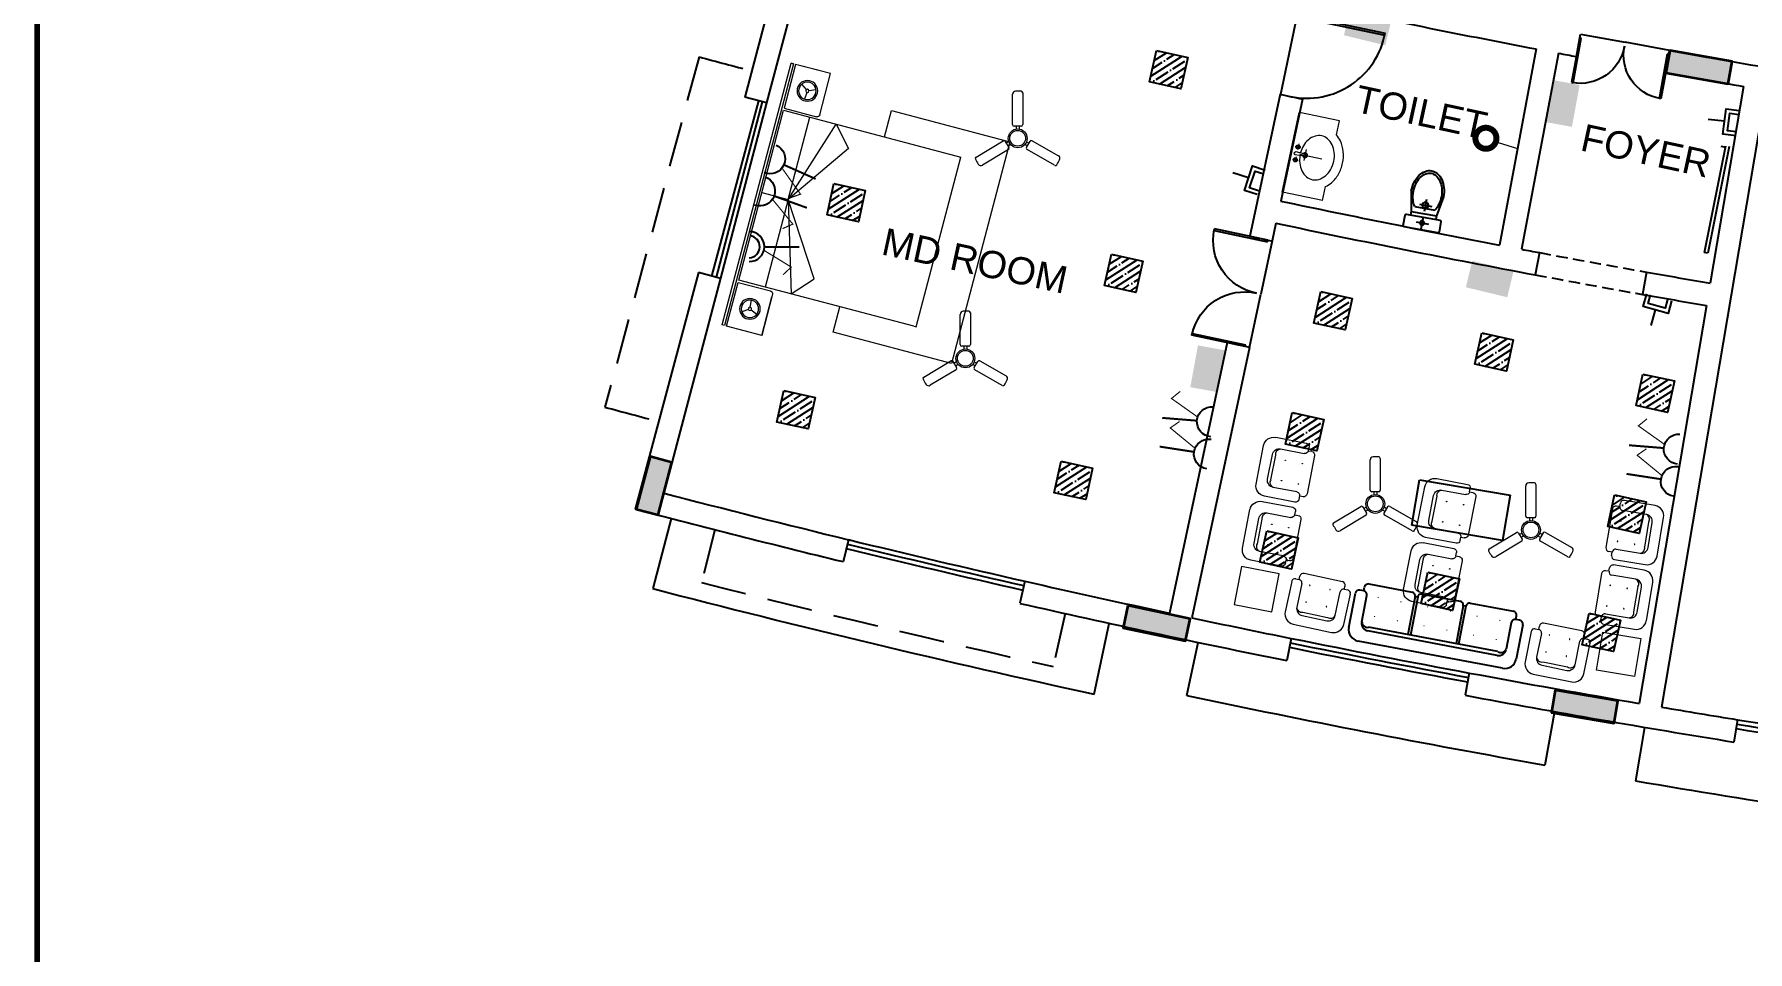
# Model space of a CAD drawing. Header units: inches. Extents: x -221585 to 401252, y -284294 to 332380.
# Drawn here: x 141177 to 143066, y 52500 to 53511 of the extents above; entities that cross this region are included whole.
import ezdxf

# ---------------------------------------------------------------- set-up
doc = ezdxf.new("R2010")
doc.units = ezdxf.units.IN
doc.header["$MEASUREMENT"] = 0
doc.linetypes.add('HIDDEN', pattern=[0.375, 0.25, -0.125])
doc.linetypes.add('HIDDEN2', pattern=[0.1875, 0.125, -0.0625])
for name, color, linetype in [('A-GREEN', 80, 'Continuous'), ('A_dimension_100', 233, 'Continuous'), ('E-LIGHT', 7, 'Continuous'), ('LINE2', 2, 'Continuous'), ('Power', 7, 'Continuous'), ('UPS', 7, 'Continuous')]:
    doc.layers.add(name, color=color, linetype=linetype)
for name, color, linetype, lineweight in [('ceilingfan', 1, 'Continuous', 15), ('column fa 25', 3, 'Continuous', 35), ('FURN', 56, 'Continuous', 0), ('PIE', 7, 'Continuous', 15), ('text', 72, 'HIDDEN2', 5)]:
    doc.layers.add(name, color=color, linetype=linetype, lineweight=lineweight)
doc.styles.add('DIM', font='arial.ttf')

# ---------------------------------------------------------------- blocks, each defined once
blk = doc.blocks.new('FEGREGRE')
at = {"color": 20, "ltscale": 10}
for p, q in [((350756.9, 114115.5, 0.8), (350736.8, 114038.1, 0.4)), ((351223.4, 113921.6, 0.4), (351240.1, 113999.7, 0.4)), ((351325.4, 113920.2, 0.4), (351337.9, 113978.8, 0.4)), ((351730.7, 113902.5, 0.4), (351720.2, 113843.4, 0.4)), ((351830.1, 113885.1, 0.4), (351820, 113826.1, 0.4))]:
    blk.add_line(p, q, dxfattribs=at)
for radius, start, end in [(12848.5, 255.42413, 257.65571), (12828.5, 258.10192, 259.8983), (12828.5, 260.35055, 262.14575)]:
    blk.add_arc((353970.3, 126473.1, 0.4), radius, start, end, dxfattribs=at)
blk = doc.blocks.new('RYTRTRTRTRT')
at = {"color": 1}
for p, q in [((42.518, 61.153), (42.518, 61.753)), ((42.518, 61.753), (42.538, 61.753)), ((42.538, 61.753), (42.538, 61.153)), ((43.718, 61.753), (43.698, 61.753)), ((43.698, 61.753), (43.698, 61.153)), ((43.718, 61.153), (43.718, 61.753)), ((42.518, 61.153), (42.538, 61.153)), ((42.518, 61.103), (43.118, 61.103)), ((43.718, 61.103), (43.118, 61.103)), ((43.718, 61.153), (43.698, 61.153))]:
    blk.add_line(p, q, dxfattribs=at)
for centre, start, end in [((42.528, 61.163), 359.0371, 90), ((43.708, 61.163), 90, 180.9629)]:
    blk.add_arc(centre, 0.59, start, end, dxfattribs=at)
blk = doc.blocks.new('A$C4DAE545B')
for p, q in [((0.525, 2.075), (2.465, 2.075)), ((0.525, 2.05), (0.525, 2.075)), ((0.525, 2.05), (0.525, 0.05)), ((0.525, 1.975), (0.525, 1.95)), ((2.465, 0.05), (2.465, 2.075)), ((0.525, 0.65), (0.75, 0.85)), ((0.75, 0.85), (1.525, 0.35)), ((2.24, 0.85), (1.525, 0.35)), ((2.465, 0.65), (2.24, 0.85)), ((1.525, 0.35), (0.525, 0.65)), ((1.525, 0.35), (2.465, 0.65)), ((0.47, 0.45), (0, 0.45)), ((0, 0.45), (0, 0.05)), ((0.5, 0.05), (0.5, 0.42)), ((2.49, 0.05), (2.49, 0.42)), ((2.52, 0.45), (2.99, 0.45)), ((2.99, 0.45), (2.99, 0.05)), ((0.239, 0.236), (0.194, 0.172)), ((0.243, 0.267), (0.211, 0.338)), ((0.268, 0.249), (0.346, 0.241)), ((1.525, 0.35), (0.525, 0.35)), ((1.525, 0.35), (2.465, 0.35)), ((1.525, 0.05), (1.525, 0.35)), ((1.532, 0.352), (1.531, 0.354)), ((1.557, 0.36), (1.55, 0.366)), ((2.722, 0.249), (2.644, 0.241)), ((2.747, 0.267), (2.779, 0.338)), ((2.751, 0.236), (2.796, 0.172)), ((2.99, 0.32), (2.99, 0.05)), ((0, 0.05), (0.5, 0.05)), ((2.99, 0.025), (0, 0.025)), ((0, 0.025), (0, 0)), ((0.525, 0.05), (2.465, 0.05)), ((2.99, 0.05), (2.49, 0.05)), ((2.99, 0.05), (2.49, 0.05)), ((2.99, 0), (2.99, 0.025)), ((2.99, 0.025), (2.99, 0)), ((0, 0), (2.99, 0))]:
    blk.add_line(p, q)
for points in [[(2.465, 1.203), (2.767, 1.203), (2.767, 2.556), (0.233, 2.556)], [(0.233, 2.556), (0.233, 1.203), (0.525, 1.203)], [(0, 0.45), (0.441, 0.45)]]:
    blk.add_lwpolyline(points)
for centre, radius in [((0.25, 0.25), 0.114), ((0.25, 0.25), 0.0962), ((0.25, 0.25), 0.018), ((2.74, 0.25), 0.114), ((2.74, 0.25), 0.0962), ((2.74, 0.25), 0.018)]:
    blk.add_circle(centre, radius)
for centre, start, end in [((0.47, 0.42), 0, 90), ((2.52, 0.42), 90, 180)]:
    blk.add_arc(centre, 0.03, start, end)
blk = doc.blocks.new('erewrewgregre')
for p, q in [((1543.251, -964.41), (1543.251, -964.917)), ((1544.265, -964.41), (1543.251, -964.41)), ((1544.265, -964.917), (1544.265, -964.41)), ((1543.251, -964.917), (1544.265, -964.917))]:
    blk.add_line(p, q)
blk = doc.blocks.new('REGREHTR')
at = {"layer": 'FURN'}
for p, q in [((-1332.67, -2479.557), (-1332.67, -2479.52)), ((-1332.67, -2479.557), (-1332.67, -2479.52)), ((-1332.207, -2479.483), (-1332.632, -2479.482)), ((-1332.207, -2479.483), (-1332.632, -2479.482)), ((-1332.17, -2479.558), (-1332.17, -2479.52)), ((-1332.17, -2479.558), (-1332.17, -2479.52)), ((-1332.745, -2479.595), (-1332.745, -2479.932)), ((-1332.745, -2479.595), (-1332.745, -2479.932)), ((-1332.707, -2479.557), (-1332.67, -2479.557)), ((-1332.707, -2479.557), (-1332.67, -2479.557)), ((-1332.633, -2479.595), (-1332.633, -2479.857)), ((-1332.633, -2479.595), (-1332.633, -2479.857)), ((-1332.208, -2479.858), (-1332.208, -2479.595)), ((-1332.208, -2479.858), (-1332.208, -2479.595)), ((-1332.17, -2479.558), (-1332.132, -2479.558)), ((-1332.17, -2479.558), (-1332.132, -2479.558)), ((-1332.095, -2479.933), (-1332.095, -2479.596)), ((-1332.095, -2479.933), (-1332.095, -2479.596)), ((-1332.558, -2479.895), (-1332.283, -2479.895)), ((-1332.558, -2479.895), (-1332.283, -2479.895)), ((-1332.633, -2480.045), (-1332.208, -2480.045)), ((-1332.633, -2480.045), (-1332.208, -2480.045)), ((-1332.558, -2479.932), (-1332.283, -2479.933)), ((-1332.558, -2479.932), (-1332.283, -2479.933))]:
    blk.add_line(p, q, dxfattribs=at)
for centre, radius, start, end in [((-1332.632, -2479.52), 0.0375, 89.9193, 179.9193), ((-1332.632, -2479.52), 0.0375, 89.9193, 179.9193), ((-1332.207, -2479.52), 0.0375, 359.9193, 89.9193), ((-1332.207, -2479.52), 0.0375, 359.9193, 89.9193), ((-1332.708, -2479.595), 0.0375, 89.9193, 179.9193), ((-1332.708, -2479.595), 0.0375, 89.9193, 179.9193), ((-1332.67, -2479.595), 0.0375, 359.9193, 89.9193), ((-1332.67, -2479.595), 0.0375, 359.9193, 89.9193), ((-1332.545, -2479.595), 0.00281, 359.9193, 179.9193), ((-1332.545, -2479.595), 0.00281, 359.9193, 179.9193), ((-1332.545, -2479.595), 0.00281, 179.9193, 359.9193), ((-1332.545, -2479.595), 0.00281, 179.9193, 359.9193), ((-1332.32, -2479.595), 0.00281, 359.9193, 179.9193), ((-1332.32, -2479.595), 0.00281, 359.9193, 179.9193), ((-1332.32, -2479.595), 0.00281, 179.9193, 359.9193), ((-1332.32, -2479.595), 0.00281, 179.9193, 359.9193), ((-1332.17, -2479.595), 0.0375, 89.9193, 179.9193), ((-1332.17, -2479.595), 0.0375, 89.9193, 179.9193), ((-1332.133, -2479.596), 0.0375, 359.9193, 89.9193), ((-1332.133, -2479.596), 0.0375, 359.9193, 89.9193), ((-1332.558, -2479.857), 0.075, 179.9193, 269.9193), ((-1332.579, -2479.843), 0.0561, 195.0098, 291.6987), ((-1332.579, -2479.843), 0.0561, 195.0098, 291.6987), ((-1332.558, -2479.857), 0.075, 179.9193, 269.9193), ((-1332.545, -2479.782), 0.00281, 359.9193, 179.9193), ((-1332.545, -2479.782), 0.00281, 359.9193, 179.9193), ((-1332.545, -2479.782), 0.00281, 179.9193, 359.9193), ((-1332.545, -2479.782), 0.00281, 179.9193, 359.9193), ((-1332.32, -2479.783), 0.00281, 359.9193, 179.9193), ((-1332.32, -2479.783), 0.00281, 359.9193, 179.9193), ((-1332.32, -2479.783), 0.00281, 179.9193, 359.9193), ((-1332.32, -2479.783), 0.00281, 179.9193, 359.9193), ((-1332.283, -2479.858), 0.075, 269.9193, 359.9193), ((-1332.262, -2479.843), 0.0561, 248.1399, 344.8288), ((-1332.262, -2479.843), 0.0561, 248.1399, 344.8288), ((-1332.283, -2479.858), 0.075, 269.9193, 359.9193), ((-1332.633, -2479.932), 0.112, 179.9193, 269.9193), ((-1332.633, -2479.932), 0.112, 179.9193, 269.9193), ((-1332.208, -2479.933), 0.112, 269.9193, 359.9193), ((-1332.208, -2479.933), 0.112, 269.9193, 359.9193)]:
    blk.add_arc(centre, radius, start, end, dxfattribs=at)
blk = doc.blocks.new('S')
at = {"color": 8}
for p, q in [((-1517.398, 487.544), (-1517.398, 487.926)), ((-1517.398, 487.544), (-1517.398, 487.926)), ((-1517.313, 487.969), (-1517.356, 487.969)), ((-1517.313, 487.969), (-1517.356, 487.969)), ((-1517.313, 487.969), (-1517.313, 488.011)), ((-1517.313, 487.969), (-1517.313, 488.011)), ((-1517.271, 488.054), (-1516.789, 488.054)), ((-1517.271, 488.054), (-1516.789, 488.054)), ((-1517.271, 487.629), (-1517.271, 487.926)), ((-1517.271, 487.629), (-1517.271, 487.926)), ((-1516.718, 488.011), (-1516.747, 488.011)), ((-1516.718, 488.011), (-1516.747, 488.011)), ((-1516.747, 488.011), (-1516.747, 487.586)), ((-1516.747, 488.011), (-1516.747, 487.586)), ((-1516.718, 488.011), (-1516.718, 487.586)), ((-1516.718, 488.011), (-1516.718, 487.586)), ((-1516.676, 488.054), (-1516.251, 488.054)), ((-1516.676, 488.054), (-1516.251, 488.054)), ((-1516.208, 488.011), (-1516.208, 487.586)), ((-1516.208, 488.011), (-1516.208, 487.586)), ((-1516.18, 488.011), (-1516.207, 488.011)), ((-1516.18, 488.011), (-1516.207, 488.011)), ((-1516.18, 488.011), (-1516.18, 487.586)), ((-1516.18, 488.011), (-1516.18, 487.586)), ((-1516.138, 488.054), (-1515.656, 488.054)), ((-1516.138, 488.054), (-1515.656, 488.054)), ((-1515.656, 487.926), (-1515.656, 487.629)), ((-1515.656, 487.926), (-1515.656, 487.629)), ((-1515.613, 487.969), (-1515.613, 488.011)), ((-1515.613, 487.969), (-1515.613, 488.011)), ((-1515.571, 487.969), (-1515.613, 487.969)), ((-1515.571, 487.969), (-1515.613, 487.969)), ((-1515.528, 487.926), (-1515.528, 487.544)), ((-1515.528, 487.926), (-1515.528, 487.544)), ((-1515.741, 487.586), (-1517.186, 487.586)), ((-1515.741, 487.586), (-1517.186, 487.586)), ((-1515.741, 487.544), (-1517.186, 487.544)), ((-1515.741, 487.544), (-1517.186, 487.544)), ((-1515.656, 487.416), (-1517.271, 487.416)), ((-1515.656, 487.416), (-1517.271, 487.416))]:
    blk.add_line(p, q, dxfattribs=at)
at = {"color": 8, "const_width": 0.00637}
for points in [[(-1517.14, 487.926, 1), (-1517.147, 487.926, 1)], [(-1517.14, 487.926, 1), (-1517.147, 487.926, 1)], [(-1516.885, 487.926, 1), (-1516.892, 487.926, 1)], [(-1516.885, 487.926, 1), (-1516.892, 487.926, 1)], [(-1516.588, 487.926, 1), (-1516.594, 487.926, 1)], [(-1516.588, 487.926, 1), (-1516.594, 487.926, 1)], [(-1516.333, 487.926, 1), (-1516.339, 487.926, 1)], [(-1516.333, 487.926, 1), (-1516.339, 487.926, 1)], [(-1516.035, 487.926, 1), (-1516.042, 487.926, 1)], [(-1516.035, 487.926, 1), (-1516.042, 487.926, 1)], [(-1515.78, 487.926, 1), (-1515.787, 487.926, 1)], [(-1515.78, 487.926, 1), (-1515.787, 487.926, 1)], [(-1517.14, 487.714, 1), (-1517.147, 487.714, 1)], [(-1517.14, 487.714, 1), (-1517.147, 487.714, 1)], [(-1516.885, 487.714, 1), (-1516.892, 487.714, 1)], [(-1516.885, 487.714, 1), (-1516.892, 487.714, 1)], [(-1516.588, 487.714, 1), (-1516.594, 487.714, 1)], [(-1516.588, 487.714, 1), (-1516.594, 487.714, 1)], [(-1516.333, 487.714, 1), (-1516.339, 487.714, 1)], [(-1516.333, 487.714, 1), (-1516.339, 487.714, 1)], [(-1516.035, 487.714, 1), (-1516.042, 487.714, 1)], [(-1516.035, 487.714, 1), (-1516.042, 487.714, 1)], [(-1515.78, 487.714, 1), (-1515.787, 487.714, 1)], [(-1515.78, 487.714, 1), (-1515.787, 487.714, 1)]]:
    blk.add_lwpolyline(points, format="xyb", close=True, dxfattribs=at)
at = {"color": 8}
for centre, radius, start, end in [((-1517.356, 487.926), 0.0425, 90, 180), ((-1517.356, 487.926), 0.0425, 90, 180), ((-1517.271, 488.011), 0.0425, 90, 180), ((-1517.271, 488.011), 0.0425, 90, 180), ((-1517.313, 487.926), 0.0425, 0, 90), ((-1517.313, 487.926), 0.0425, 0, 90), ((-1516.789, 488.011), 0.0425, 0, 90), ((-1516.789, 488.011), 0.0425, 0, 90), ((-1516.676, 488.011), 0.0425, 90, 180), ((-1516.676, 488.011), 0.0425, 90, 180), ((-1516.251, 488.011), 0.0425, 0, 90), ((-1516.251, 488.011), 0.0425, 0, 90), ((-1516.138, 488.011), 0.0425, 90, 180), ((-1516.138, 488.011), 0.0425, 90, 180), ((-1515.656, 488.011), 0.0425, 0, 90), ((-1515.656, 488.011), 0.0425, 0, 90), ((-1515.613, 487.926), 0.0425, 90, 180), ((-1515.613, 487.926), 0.0425, 90, 180), ((-1515.571, 487.926), 0.0425, 0, 90), ((-1515.571, 487.926), 0.0425, 0, 90), ((-1517.271, 487.544), 0.128, 180, 270), ((-1517.271, 487.544), 0.128, 180, 270), ((-1517.186, 487.629), 0.085, 180, 270), ((-1517.209, 487.645), 0.0636, 195.0905, 291.7794), ((-1517.209, 487.645), 0.0636, 195.0905, 291.7794), ((-1517.186, 487.629), 0.085, 180, 270), ((-1515.741, 487.629), 0.085, 270, 0), ((-1515.717, 487.645), 0.0636, 248.2206, 344.9095), ((-1515.717, 487.645), 0.0636, 248.2206, 344.9095), ((-1515.741, 487.629), 0.085, 270, 0), ((-1515.656, 487.544), 0.128, 270, 0), ((-1515.656, 487.544), 0.128, 270, 0)]:
    blk.add_arc(centre, radius, start, end, dxfattribs=at)
blk = doc.blocks.new('frgre')
at = {"layer": 'FURN'}
for p, q in [((-1218.604, -2440.471), (-1218.604, -2440.888)), ((-1218.188, -2440.471), (-1218.604, -2440.471)), ((-1218.188, -2440.888), (-1218.188, -2440.471)), ((-1218.604, -2440.888), (-1218.188, -2440.888))]:
    blk.add_line(p, q, dxfattribs=at)
blk = doc.blocks.new('fregtr')
at = {"layer": 'FURN'}
for p, q in [((-1209.949, -2453.172), (-1209.949, -2453.509)), ((-1209.411, -2453.059), (-1209.836, -2453.059)), ((-1209.411, -2453.059), (-1209.836, -2453.059)), ((-1209.486, -2453.172), (-1209.761, -2453.172)), ((-1209.486, -2453.172), (-1209.761, -2453.172)), ((-1209.299, -2453.509), (-1209.299, -2453.172)), ((-1209.299, -2453.509), (-1209.299, -2453.172)), ((-1209.836, -2453.247), (-1209.836, -2453.509)), ((-1209.836, -2453.247), (-1209.836, -2453.509)), ((-1209.486, -2453.209), (-1209.761, -2453.209)), ((-1209.486, -2453.209), (-1209.761, -2453.209)), ((-1209.411, -2453.509), (-1209.411, -2453.247)), ((-1209.411, -2453.509), (-1209.411, -2453.247)), ((-1209.874, -2453.547), (-1209.911, -2453.547)), ((-1209.874, -2453.547), (-1209.911, -2453.547)), ((-1209.874, -2453.547), (-1209.874, -2453.584)), ((-1209.874, -2453.547), (-1209.874, -2453.584)), ((-1209.336, -2453.547), (-1209.374, -2453.547)), ((-1209.374, -2453.547), (-1209.374, -2453.584)), ((-1209.374, -2453.547), (-1209.374, -2453.584)), ((-1209.336, -2453.547), (-1209.374, -2453.547)), ((-1209.836, -2453.622), (-1209.411, -2453.622)), ((-1209.836, -2453.622), (-1209.411, -2453.622))]:
    blk.add_line(p, q, dxfattribs=at)
for centre, radius, start, end in [((-1209.836, -2453.172), 0.112, 90, 180), ((-1209.836, -2453.172), 0.112, 90, 180), ((-1209.761, -2453.247), 0.075, 90, 180), ((-1209.761, -2453.247), 0.075, 90, 180), ((-1209.486, -2453.247), 0.075, 0, 90), ((-1209.486, -2453.247), 0.075, 0, 90), ((-1209.411, -2453.172), 0.112, 0, 90), ((-1209.411, -2453.172), 0.112, 0, 90), ((-1209.782, -2453.262), 0.0561, 68.2206, 164.9095), ((-1209.782, -2453.262), 0.0561, 68.2206, 164.9095), ((-1209.724, -2453.322), 0.00281, 0, 180), ((-1209.724, -2453.322), 0.00281, 0, 180), ((-1209.724, -2453.322), 0.00281, 180, 0), ((-1209.724, -2453.322), 0.00281, 180, 0), ((-1209.499, -2453.322), 0.00281, 0, 180), ((-1209.499, -2453.322), 0.00281, 0, 180), ((-1209.499, -2453.322), 0.00281, 180, 0), ((-1209.499, -2453.322), 0.00281, 180, 0), ((-1209.466, -2453.262), 0.0561, 15.0905, 111.7794), ((-1209.466, -2453.262), 0.0561, 15.0905, 111.7794), ((-1209.911, -2453.509), 0.0375, 180, 270), ((-1209.911, -2453.509), 0.0375, 180, 270), ((-1209.874, -2453.509), 0.0375, 270, 0), ((-1209.874, -2453.509), 0.0375, 270, 0), ((-1209.724, -2453.509), 0.00281, 0, 180), ((-1209.724, -2453.509), 0.00281, 0, 180), ((-1209.724, -2453.509), 0.00281, 180, 0), ((-1209.724, -2453.509), 0.00281, 180, 0), ((-1209.499, -2453.509), 0.00281, 0, 180), ((-1209.499, -2453.509), 0.00281, 0, 180), ((-1209.499, -2453.509), 0.00281, 180, 0), ((-1209.499, -2453.509), 0.00281, 180, 0), ((-1209.374, -2453.509), 0.0375, 180, 270), ((-1209.374, -2453.509), 0.0375, 180, 270), ((-1209.336, -2453.509), 0.0375, 270, 0), ((-1209.336, -2453.509), 0.0375, 270, 0), ((-1209.836, -2453.584), 0.0375, 180, 270), ((-1209.836, -2453.584), 0.0375, 180, 270), ((-1209.411, -2453.584), 0.0375, 270, 0), ((-1209.411, -2453.584), 0.0375, 270, 0)]:
    blk.add_arc(centre, radius, start, end, dxfattribs=at)
blk = doc.blocks.new('TRTH')
at = {"color": 1, "ltscale": 8}
for p, q in [((-589.839, -68.759), (-589.839, -67.98)), ((-589.819, -68.759), (-589.819, -67.979)), ((-589.839, -68.759), (-589.819, -68.759)), ((-589.839, -68.859), (-589.039, -68.859))]:
    blk.add_line(p, q, dxfattribs=at)
blk.add_arc((-589.819, -68.759), 0.78, 0, 91.4693, dxfattribs=at)
blk = doc.blocks.new('WC-B1')
at = {"layer": 'LINE2', "color": 0, "ltscale": 0.02}
for p, q in [((-0.005, 0.2), (-0.124, 0.2)), ((-0.397, 0.179), (-0.175, 0.14)), ((-0.236, 0.112), (-0.236, -0.116)), ((-0.175, 0.14), (-0.175, -0.145)), ((-0.135, 0.189), (-0.135, -0.193)), ((0.006, -0.193), (0.006, 0.189)), ((-0.397, -0.184), (-0.175, -0.145)), ((-0.124, -0.204), (-0.005, -0.204))]:
    blk.add_line(p, q, dxfattribs=at)
at = {"layer": 'LINE2', "color": 0}
for p, q in [((-0.271, 0.065), (-0.271, -0.076)), ((-0.175, 0.14), (-0.135, 0.14)), ((-0.135, 0), (0, 0)), ((-0.071, 0.067), (-0.071, -0.073)), ((-0.335, -0.002), (-0.201, -0.002)), ((-0.175, -0.145), (-0.135, -0.145))]:
    blk.add_line(p, q, dxfattribs=at)
at = {"layer": 'LINE2', "color": 0, "ltscale": 0.02}
blk.add_lwpolyline([(-0.397, -0.16, 0.068014), (-0.304, -0.147, 0.075335), (-0.236, -0.116, 0.107086)], format="xyb", dxfattribs=at)
at = {"layer": 'LINE2', "color": 0}
blk.add_circle((-0.271, -0.002), 0.0342, dxfattribs=at)
at = {"layer": 'LINE2', "color": 0, "ltscale": 0.02}
blk.add_circle((-0.071, 0), 0.0239, dxfattribs=at)
for centre, radius, start, end in [((-0.124, 0.189), 0.0106, 90, 180), ((-0.005, 0.189), 0.0106, 0, 90), ((-0.531, -0.002), 0.128, 149.1076, 180), ((-0.467, -0.041), 0.203, 124.6952, 149.1076), ((-0.523, -0.002), 0.108, 148.3665, 180), ((-0.463, -0.039), 0.179, 123.9174, 148.3665), ((-0.425, -0.102), 0.277, 106.0009, 124.6952), ((-0.423, -0.098), 0.25, 105.5637, 123.9174), ((-0.397, -0.198), 0.378, 90, 106.0009), ((-0.397, -0.192), 0.347, 90, 105.5637), ((-0.397, -0.192), 0.347, 74.4363, 90), ((-0.371, -0.098), 0.25, 57.2032, 74.4363), ((-0.531, -0.002), 0.128, 180, 210.8924), ((-0.467, 0.036), 0.203, 210.8924, 235.3048), ((-0.523, -0.002), 0.108, 180, 211.6335), ((-0.463, 0.035), 0.179, 211.6335, 236.0826), ((-0.425, 0.097), 0.277, 235.3048, 253.9991), ((-0.423, 0.094), 0.25, 236.0826, 254.4363), ((-0.397, 0.194), 0.378, 253.9991, 270), ((-0.397, 0.187), 0.347, 254.4363, 270), ((-0.124, -0.193), 0.0106, 180, 270), ((-0.005, -0.193), 0.0106, 270, 0)]:
    blk.add_arc(centre, radius, start, end, dxfattribs=at)
blk = doc.blocks.new('ddfe')
at = {"layer": 'column fa 25', "ltscale": 10}
h = blk.add_hatch(color=3, dxfattribs=at)
h.set_gradient(color1=(141, 141, 141), color2=(145, 145, 145), one_color=1, tint=0.57, name='CYLINDER')
h.paths.add_polyline_path([(177039, 119902.4), (177064, 119902.4), (177064, 119962.4), (177039, 119962.4)])
at = {"layer": 'column fa 25', "color": 2, "ltscale": 10}
blk.add_lwpolyline([(177039, 119902.4), (177064, 119902.4), (177064, 119962.4), (177039, 119962.4)], close=True, dxfattribs=at)
blk = doc.blocks.new('dd')
at = {"layer": 'column fa 25', "ltscale": 10}
h = blk.add_hatch(color=3, dxfattribs=at)
h.set_gradient(color1=(141, 141, 141), color2=(145, 145, 145), one_color=1, tint=0.57, name='CYLINDER')
h.paths.add_polyline_path([(177327.8, 119886), (177352.8, 119886), (177352.8, 119956), (177327.8, 119956)])
at = {"layer": 'column fa 25', "color": 1, "ltscale": 10}
blk.add_lwpolyline([(177327.8, 119886), (177352.8, 119886), (177352.8, 119956), (177327.8, 119956)], close=True, dxfattribs=at)
blk = doc.blocks.new('Fan')
at = {"color": 6}
for p, q in [((-5.8, 15.7), (-5.8, 48.4)), ((5.2, 50.1), (5.2, 15.7)), ((3.5, 14), (-4.1, 14)), ((-1.9, 14), (-1.9, 10.8)), ((1.5, 14), (1.5, 10.8)), ((-45.2, -19.5), (-15.9, -1.9)), ((-10.2, -11.4), (-38.2, -28.2)), ((-13.6, -2.5), (-9.7, -9)), ((-12.6, -4.2), (-9.9, -2.6)), ((-10.8, -7.1), (-8.1, -5.5)), ((10.3, -7.3), (7.6, -5.8)), ((12, -4.4), (9.3, -2.8)), ((9.4, -9.1), (13.2, -2.4)), ((39.7, -28.3), (10, -11.4)), ((15.5, -1.8), (43.8, -18))]:
    blk.add_line(p, q, dxfattribs=at)
for centre, radius in [((-0.2, 0.8), 10.2), ((-0.2, 0.9), 8.5)]:
    blk.add_circle(centre, radius, dxfattribs=at)
for centre, radius, start, end in [((-2.4, 48.4), 3.4, 92.735, 180), ((-0.2, 0.9), 51, 85.7207, 92.735), ((3.5, 50.1), 1.7, 0, 85.7207), ((-4.1, 15.7), 1.7, 180, 270), ((3.5, 15.7), 1.7, 270, 0), ((-15, -3.4), 1.7, 30.9808, 120.9808), ((-11.1, -9.9), 1.7, 300.9808, 30.9808), ((10.8, -9.9), 1.7, 150.2708, 240.2708), ((14.6, -3.3), 1.7, 60.2708, 150.2708), ((42.1, -20.9), 3.4, 332.7215, 60.2708), ((-44.4, -21), 1.7, 120.9808, 206.3239), ((-0.2, 0.9), 51, 206.3239, 213.3255), ((-40, -25.3), 3.4, 213.3255, 300.9808), ((40.6, -26.9), 1.7, 240.2708, 325.7165), ((-0.2, 0.9), 51, 325.7165, 332.7215)]:
    blk.add_arc(centre, radius, start, end, dxfattribs=at)
blk = doc.blocks.new('ups 6A')
at = {"layer": 'E-LIGHT', "color": 4}
for points, const_width in [([(5905667, -1658491), (5905670, -1658287)], 11.7), ([(5905692, -1658286), (5905785, -1658448), (5905831, -1658401)], 6.64)]:
    blk.add_lwpolyline(points, dxfattribs=dict(at, const_width=const_width))
blk.add_arc((5905672, -1658200), 87.4, 179.0102, 359.0102, dxfattribs=at)
blk = doc.blocks.new('16A')
at = {"layer": 'E-LIGHT', "color": 1}
for points, const_width in [([(5916857, -1642748), (5916861, -1642952)], 11.7), ([(5916882, -1642953), (5916975, -1642791), (5917021, -1642838)], 6.64)]:
    blk.add_lwpolyline(points, dxfattribs=dict(at, const_width=const_width))
for centre, radius, start, end in [((5916862, -1643039), 87.4, 0.9898, 180.9898), ((5916863, -1643043), 64.6, 4.2725, 175.7579)]:
    blk.add_arc(centre, radius, start, end, dxfattribs=at)

msp = doc.modelspace()

# ---------------------------------------------------------------- hatches: boundary and pattern name
at = {"ltscale": 10}
h = msp.add_hatch(dxfattribs=at)
h.set_pattern_fill('ANSI35', color=1, scale=50, angle=-12.353)
h.set_pattern_definition([(32.6469947, (-49031.87, -91024.488), (-6.7432699, 10.5251276), []), (32.6469947, (-49023.236, -91026.379), (-6.7432699, 10.5251276), [15.625, -3.125, 0, -3.125])])
h.paths.add_polyline_path([(142440.9, 53451.2), (142448.5, 53485.9), (142413.8, 53493.5), (142406.2, 53458.8)])
h = msp.add_hatch(dxfattribs=at)
h.set_pattern_fill('ANSI35', color=1, scale=50, angle=-12.353)
h.set_pattern_definition([(32.6469947, (-49387.427, -91171.219), (-6.7432699, 10.5251276), []), (32.6469947, (-49378.792, -91173.11), (-6.7432699, 10.5251276), [15.625, -3.125, 0, -3.125])])
h.paths.add_polyline_path([(142085.3, 53304.5), (142092.9, 53339.2), (142058.3, 53346.8), (142050.7, 53312.1)])
h = msp.add_hatch(dxfattribs=at)
h.set_pattern_fill('ANSI35', color=1, scale=50, angle=-12.353)
h.set_pattern_definition([(32.6469947, (-49081.454, -91249.08), (-6.7432699, 10.5251276), []), (32.6469947, (-49072.82, -91250.97), (-6.7432699, 10.5251276), [15.625, -3.125, 0, -3.125])])
h.paths.add_polyline_path([(142391.3, 53226.6), (142398.9, 53261.3), (142364.2, 53268.9), (142356.6, 53234.2)])
h = msp.add_hatch(dxfattribs=at)
h.set_pattern_fill('ANSI35', color=1, scale=50, angle=-12.353)
h.set_pattern_definition([(32.6469947, (-48850.803, -91290.433), (-6.7432699, 10.5251276), []), (32.6469947, (-48842.169, -91292.324), (-6.7432699, 10.5251276), [15.625, -3.125, 0, -3.125])])
h.paths.add_polyline_path([(142622, 53185.3), (142629.6, 53220), (142594.9, 53227.6), (142587.3, 53192.9)])
h = msp.add_hatch(dxfattribs=at)
h.set_pattern_fill('ANSI35', color=1, scale=50, angle=-12.353)
h.set_pattern_definition([(32.6469947, (-48673.168, -91335.857), (-6.7432699, 10.5251276), []), (32.6469947, (-48664.534, -91337.748), (-6.7432699, 10.5251276), [15.625, -3.125, 0, -3.125])])
h.paths.add_polyline_path([(142799.6, 53139.9), (142807.2, 53174.5), (142772.5, 53182.1), (142764.9, 53147.5)])
h = msp.add_hatch(dxfattribs=at)
h.set_pattern_fill('ANSI35', color=1, scale=50, angle=-12.353)
h.set_pattern_definition([(32.6469947, (-48495.533, -91381.281), (-6.7432699, 10.5251276), []), (32.6469947, (-48486.899, -91383.172), (-6.7432699, 10.5251276), [15.625, -3.125, 0, -3.125])])
h.paths.add_polyline_path([(142977.2, 53094.4), (142984.8, 53129.1), (142950.1, 53136.7), (142942.6, 53102)])
h = msp.add_hatch(dxfattribs=at)
h.set_pattern_fill('ANSI35', color=1, scale=50, angle=-12.353)
h.set_pattern_definition([(32.6469947, (-49442.806, -91399.627), (-6.7432699, 10.5251276), []), (32.6469947, (-49434.172, -91401.518), (-6.7432699, 10.5251276), [15.625, -3.125, 0, -3.125])])
h.paths.add_polyline_path([(142030, 53076.1), (142037.6, 53110.8), (142002.9, 53118.4), (141995.3, 53083.7)])
h = msp.add_hatch(dxfattribs=at)
h.set_pattern_fill('ANSI35', color=1, scale=50, angle=-12.353)
h.set_pattern_definition([(32.6469947, (-48882.068, -91423.863), (-6.7432699, 10.5251276), []), (32.6469947, (-48873.434, -91425.754), (-6.7432699, 10.5251276), [15.625, -3.125, 0, -3.125])])
h.paths.add_polyline_path([(142590.7, 53051.9), (142598.3, 53086.5), (142563.6, 53094.1), (142556, 53059.4)])
h = msp.add_hatch(dxfattribs=at)
h.set_pattern_fill('ANSI35', color=1, scale=50, angle=-12.353)
h.set_pattern_definition([(32.6469947, (-49136.834, -91477.488), (-6.7432699, 10.5251276), []), (32.6469947, (-49128.2, -91479.379), (-6.7432699, 10.5251276), [15.625, -3.125, 0, -3.125])])
h.paths.add_polyline_path([(142335.9, 52998.2), (142343.5, 53032.9), (142308.8, 53040.5), (142301.2, 53005.8)])
h = msp.add_hatch(dxfattribs=at)
h.set_pattern_fill('ANSI35', color=1, scale=50, angle=-12.353)
h.set_pattern_definition([(32.6469947, (-48526.798, -91514.71), (-6.7432699, 10.5251276), []), (32.6469947, (-48518.164, -91516.601), (-6.7432699, 10.5251276), [15.625, -3.125, 0, -3.125])])
h.paths.add_polyline_path([(142946, 52961), (142953.6, 52995.7), (142918.9, 53003.3), (142911.3, 52968.6)])
h = msp.add_hatch(dxfattribs=at)
h.set_pattern_fill('ANSI35', color=1, scale=50, angle=-12.353)
h.set_pattern_definition([(32.6469947, (-48910.211, -91554.25), (-6.7432699, 10.5251276), []), (32.6469947, (-48901.577, -91556.141), (-6.7432699, 10.5251276), [15.625, -3.125, 0, -3.125])])
h.paths.add_polyline_path([(142562.6, 52921.5), (142570.1, 52956.1), (142535.5, 52963.7), (142527.9, 52929.1)])
h = msp.add_hatch(dxfattribs=at)
h.set_pattern_fill('ANSI35', color=1, scale=50, angle=-12.353)
h.set_pattern_definition([(32.6469947, (-48732.576, -91599.674), (-6.7432699, 10.5251276), []), (32.6469947, (-48723.942, -91601.565), (-6.7432699, 10.5251276), [15.625, -3.125, 0, -3.125])])
h.paths.add_polyline_path([(142740.2, 52876), (142747.8, 52910.7), (142713.1, 52918.3), (142705.5, 52883.6)])
h = msp.add_hatch(dxfattribs=at)
h.set_pattern_fill('ANSI35', color=1, scale=50, angle=-12.353)
h.set_pattern_definition([(32.6469947, (-48554.941, -91645.098), (-6.7432699, 10.5251276), []), (32.6469947, (-48546.307, -91646.989), (-6.7432699, 10.5251276), [15.625, -3.125, 0, -3.125])])
h.paths.add_polyline_path([(142917.8, 52830.6), (142925.4, 52865.3), (142890.7, 52872.9), (142883.1, 52838.2)])

# ---------------------------------------------------------------- linework, layer by layer
at = {"color": 4, "ltscale": 8}
for p, q in [((142171.4, 54244.7, 0.4), (141960, 53442.1, 0.4)), ((142046.4, 53672.6, 0.4), (141984, 53435.7, 0.4)), ((141984, 53435.7, 0.4), (141960, 53442.1, 0.4)), ((141909, 53248.7, 0.4), (141839.3, 52987.8, 0.4)), ((141933.1, 53242.3, 0.4), (141870.7, 53005.4, 0.4)), ((141933.1, 53242.2, 0.4), (141909, 53248.7, 0.4))]:
    msp.add_line(p, q, dxfattribs=at)
at = {"color": 4, "ltscale": 10}
for p, q in [((142832.6, 53495.2, 0), (142791.9, 53279, 0)), ((142876.9, 53486.8), (142881.3, 53511.4)), ((142857.1, 53490.5, 0), (142816.4, 53274.3, 0)), ((142975.3, 53468.8, 0), (142979.6, 53493.5, 0)), ((142550.3, 53445.2, 0.4), (142516.9, 53288.7, 0.3)), ((142574.8, 53440, 0.4), (142550.8, 53327.5, 0.3)), ((143085.6, 53449.7), (142970.7, 52769.3)), ((143060.9, 53453.9, 0), (143024.3, 53237)), ((142552.9, 53337.3, 0.3), (142571.6, 53425.3, 0.3)), ((142545.6, 53303, 0.3), (142541.4, 53283.5, 0.3)), ((142836.1, 53270.6, 0), (142831.5, 53246.1)), ((142954.2, 53249.2, 0), (142949.7, 53224.5, 0)), ((143020.1, 53212.3), (142946.1, 52773.5)), ((142491.9, 53171.3, 0.2), (142428.3, 52873)), ((142516.4, 53166.1, 0.2), (142452.7, 52867.8)), ((142074.3, 52954, -0.4), (142068.3, 52929.7, -0.4)), ((142268.9, 52908.2, 0.4), (142263.3, 52883.8, 0.4)), ((142562.5, 52845.1), (142557.5, 52820.6)), ((142758.7, 52807), (142754.1, 52782.4)), ((143054.4, 52755.5), (143050.4, 52730.8))]:
    msp.add_line(p, q, dxfattribs=at)
at = {"color": 20, "linetype": 'HIDDEN', "ltscale": 200}
for p, q in [((141909.6, 53486.5), (141805.9, 53100.2)), ((141927.1, 52965, 0.4), (141912.3, 52906.9)), ((142313.2, 52872.6), (142300.1, 52814))]:
    msp.add_line(p, q, dxfattribs=at)
at = {"color": 5, "ltscale": 8}
for p, q in [((141975.1, 53438, 0.4), (141923.4, 53244.8, 0.4)), ((141979.2, 53437, 0.4), (141928.3, 53243.6, 0.4)), ((141984, 53435.7, 0.4), (141933.1, 53242.3, 0.4))]:
    msp.add_line(p, q, dxfattribs=at)
at = {"color": 5}
for p, q in [((143018.1, 53270.7, -0.4), (143041.5, 53388.3, -0.4)), ((143045.1, 53387.5, -0.4), (143021.7, 53269.9, -0.4)), ((143036.2, 53387.9, -0.4), (143039.8, 53387.2, -0.4)), ((143021.7, 53269.9, -0.4), (143018.1, 53270.7, -0.4))]:
    msp.add_line(p, q, dxfattribs=at)
at = {"color": 6, "const_width": 6.3}
msp.add_lwpolyline([(149795.2, 50312.2), (141179.9, 50312.2), (141179.9, 56113.4), (149795.2, 56113.4)], close=True, dxfattribs=at)
at = {"color": 1, "ltscale": 10}
for points in [[(142413.8, 53493.5), (142448.5, 53485.9), (142440.9, 53451.2), (142406.2, 53458.8)], [(142058.3, 53346.8), (142092.9, 53339.2), (142085.3, 53304.5), (142050.7, 53312.1)], [(142364.2, 53268.9), (142398.9, 53261.3), (142391.3, 53226.6), (142356.6, 53234.2)], [(142594.9, 53227.6), (142629.6, 53220), (142622, 53185.3), (142587.3, 53192.9)], [(142772.5, 53182.1), (142807.2, 53174.5), (142799.6, 53139.9), (142764.9, 53147.5)], [(142950.1, 53136.7), (142984.8, 53129.1), (142977.2, 53094.4), (142942.6, 53102)], [(142002.9, 53118.4), (142037.6, 53110.8), (142030, 53076.1), (141995.3, 53083.7)], [(142563.6, 53094.1), (142598.3, 53086.5), (142590.7, 53051.9), (142556, 53059.4)], [(142308.8, 53040.5), (142343.5, 53032.9), (142335.9, 52998.2), (142301.2, 53005.8)], [(142918.9, 53003.3), (142953.6, 52995.7), (142946, 52961), (142911.3, 52968.6)], [(142535.5, 52963.7), (142570.1, 52956.1), (142562.6, 52921.5), (142527.9, 52929.1)], [(142713.1, 52918.3), (142747.8, 52910.7), (142740.2, 52876), (142705.5, 52883.6)], [(142890.7, 52872.9), (142925.4, 52865.3), (142917.8, 52830.6), (142883.1, 52838.2)]]:
    msp.add_lwpolyline(points, close=True, dxfattribs=at)
at = {"color": 4, "ltscale": 10}
for centre, radius, start, end in [((145115.7, 65449.2, -0.9), 12170.1, 258.05439, 259.18725), ((145092.1, 65335), 12053.5, 259.31424, 259.40976), ((145092.1, 65335, 0), 12028.5, 259.88503, 260.51249), ((145314.7, 66634.5, 0), 13371.9, 259.92449, 260.29678), ((145092.1, 65335), 12158.5, 257.93296, 258.05077), ((145093.1, 65339.9, 0), 12278.5, 258.04985, 259.19798), ((145305, 66338.7, 0.5), 13344.6, 257.94042, 258.04776), ((145092.1, 65335), 12298.5, 258.0497, 259.40827), ((145093.1, 65339.9, 0), 12278.5, 259.31464, 259.40796), ((145093.1, 65339.9, 0), 12278.5, 259.96794, 260.30056), ((145092.1, 65335), 12298.5, 259.96792, 260.30075), ((138690.7, 35150.7, 0.5), 18417.1, 78.01058, 78.08896), ((145092.1, 65335, 0.8), 12743.5, 255.35733, 256.30132), ((145099.3, 65360.9, -1.7), 12795.3, 255.23952, 256.29755), ((145097.5, 65359.1), 12768.2, 257.20055, 257.93299), ((145082.1, 65286.8, 0.8), 12719.3, 257.19606, 258.55142), ((145092.1, 65335), 12743.5, 258.04641, 258.55033), ((145092.1, 65335), 12743.5, 259.4492, 260.30485), ((145092.1, 65335), 12768.5, 259.4492, 260.79871), ((145092.1, 65335), 12743.5, 260.41722, 260.79871)]:
    msp.add_arc(centre, radius, start, end, dxfattribs=at)
at = {"color": 20, "linetype": 'HIDDEN', "ltscale": 200}
for radius, start, end in [(12268.5, 254.96531, 255.24553), (12668.5, 254.96531, 255.24551), (12828.5, 255.64815, 257.42934)]:
    msp.add_arc((145092.1, 65335), radius, start, end, dxfattribs=at)
at = {"color": 2, "linetype": 'HIDDEN2', "ltscale": 100}
for centre, radius in [((145093.1, 65339.9, 0), 12278.5), ((145092.1, 65335, 0), 12298.5)]:
    msp.add_arc(centre, radius, 259.40797, 259.96793, dxfattribs=at)
at = {"color": 5, "ltscale": 10}
for centre, radius, start, end in [((145064.5, 65219.9, 0.8), 12630.1, 256.2994, 257.20682), ((145064.5, 65219.9, 0.8), 12625.1, 256.2994, 257.20682), ((144971, 64831, 0.8), 12235.2, 256.29325, 257.23033), ((145110.4, 65410.6, 0.8), 12821.3, 257.19551, 257.19563), ((145092.1, 65335), 12753.5, 258.55033, 259.4492), ((145092.1, 65335), 12748.5, 258.55033, 259.4492), ((145092.1, 65335), 12743.5, 258.55033, 259.4492), ((145092.1, 65335), 12753.5, 260.79871, 261.69759), ((145092.1, 65335), 12748.5, 260.79871, 261.69759), ((145092.1, 65335), 12743.5, 260.79871, 261.69759)]:
    msp.add_arc(centre, radius, start, end, dxfattribs=at)
at = {"color": 3, "ltscale": 10}
for points in [[(142666.1, 53499.3, 0.8), (142620.5, 53510.3, 0.8), (142673.2, 53528.5, 0.8), (142627.6, 53539.5, 0.8)], [(142842.3, 53414.7), (142850.7, 53460.9), (142871.9, 53409.3), (142880.3, 53455.5)], [(142800.6, 53221.4), (142755, 53232.4), (142807.6, 53250.6), (142762, 53261.5)], [(142451.2, 53122.2, 0.2), (142459.6, 53168.3, 0.2), (142480.7, 53116.8, 0.2), (142489.1, 53162.9, 0.2)]]:
    msp.add_solid(points, dxfattribs=at)
at = {"layer": 'A_dimension_100', "color": 3, "ltscale": 0.05}
for points in [[(143052.8, 53399.3), (143038.4, 53401.1), (143041.9, 53429.3), (143056.3, 53427.5)], [(143053.3, 53403.7), (143043.4, 53405), (143045.8, 53424.3), (143055.7, 53423.1)], [(143040.2, 53415.4), (143022.2, 53417.6)], [(142524.8, 53334.6), (142511, 53339.1), (142519.8, 53366.2), (142533.6, 53361.7)], [(142515.4, 53352.9), (142498.2, 53358.5)], [(142526.2, 53338.9), (142516.6, 53342), (142522.7, 53360.5), (142532.2, 53357.4)], [(142981.7, 53217.6), (142977.8, 53203.6), (142950.4, 53211.3), (142954.3, 53225.3)], [(142977.4, 53218.8), (142974.6, 53209.2), (142955.9, 53214.5), (142958.6, 53224.1)], [(142963.8, 53207.5), (142958.9, 53190.1)]]:
    msp.add_lwpolyline(points, dxfattribs=at)
at = {"layer": 'FURN'}
for p, q in [((142615.7, 53415.9, 0.3), (142571.6, 53425.3, 0.3)), ((142612.3, 53400.4, 0.3), (142615.7, 53415.9, 0.3)), ((142566.8, 53387.7, 0.3), (142573, 53386.4, 0.3)), ((142570.7, 53390.5, 0.3), (142569.4, 53384.3, 0.3)), ((142578.9, 53384.2, 0.3), (142576.4, 53372.3, 0.3)), ((142563.8, 53373.6, 0.3), (142569.9, 53372.3, 0.3)), ((142567.7, 53376.3, 0.3), (142566.4, 53370.2, 0.3)), ((142571.9, 53379.2, 0.3), (142596.1, 53374.1, 0.3)), ((142596.9, 53327.9, 0.3), (142552.9, 53337.3, 0.3)), ((142596.9, 53327.9, 0.3), (142600.2, 53343.4, 0.3))]:
    msp.add_line(p, q, dxfattribs=at)
at = {"layer": 'FURN', "elevation": 0.3}
for points in [[(142600.2, 53343.4, 0.065108), (142606.7, 53347.7, 0.086671), (142614.5, 53357.1, 0.076738), (142619.1, 53369.2, 0.076738), (142619.8, 53382.1, 0.086671), (142616.6, 53393.8, 0.065108), (142612.3, 53400.4, 0.065108)], [(142572, 53377.6, 0.064507), (142571.8, 53369.3, 0.086671), (142574.1, 53360.9, 0.105797), (142579.2, 53354.2, 0.124895), (142585.7, 53351, 0.124895), (142592.8, 53351.3, 0.105797), (142600.2, 53355.3, 0.086671), (142605.8, 53362, 0.076738), (142609.3, 53371.3, 0.076738), (142609.9, 53381.1, 0.086671), (142607.5, 53389.5, 0.105797), (142602.4, 53396.2, 0.124895), (142596, 53399.4, 0.124895), (142588.8, 53399.1, 0.105797), (142581.4, 53395.1, 0.086671), (142575.8, 53388.4, 0.064507), (142572.7, 53380.7, 0.076738)]]:
    msp.add_lwpolyline(points, format="xyb", dxfattribs=at)
msp.add_lwpolyline([(142567.4, 53382), (142577.1, 53379.5, -0.89936), (142576.5, 53376.9), (142566.6, 53378.5, -0.70892)], format="xyb", close=True, dxfattribs=at)
at = {"layer": 'FURN'}
for centre, radius in [((142569.9, 53387, 0.3), 2.25), ((142569.9, 53387, 0.3), 1.8), ((142566.9, 53372.9, 0.3), 2.25), ((142566.9, 53372.9, 0.3), 1.8)]:
    msp.add_circle(centre, radius, dxfattribs=at)
for radius, start, end in [(2.7, 199.8225, 136.0906), (1.8, 217.1717, 118.7413)]:
    msp.add_arc((142577.6, 53378, 0.3), radius, start, end, dxfattribs=at)
at = {"layer": 'PIE', "color": 6}
msp.add_line((142790.7, 53392, 0), (142811.9, 53385.6, 0), dxfattribs=at)
at = {"layer": 'PIE', "color": 6, "const_width": 6.59, "elevation": 0}
msp.add_lwpolyline([(142780.4, 53407.8, 1), (142773.7, 53385.6, 1)], format="xyb", close=True, dxfattribs=at)

# ---------------------------------------------------------------- block references
at = {"color": 4}
for name, p, xscale, yscale, zscale, rotation in [('TRTH', (136478.6, -12996.2, -0.4), 112.5000000019172, 112.5000000019172, 112.5000000019172, 258.1106915381549), ('RYTRTRTRTRT', (140310.9, 59157.3, 0), -83.3333334724665, 83.3333334724693, 83.33333347247022, 169.6467378313813), ('RYTRTRTRTRT', (149399.7, 56177.9, 0.3), -100.0000836001281, 100.0000836001273, 100.0000836001225, 78.04954502547416), ('frgre', (311412.7, 273291.1, -0.2), 101.7859246795894, 101.7859246795894, 101.7859246795894, 349.0652452886249), ('REGREHTR', (327904.6, 271479.8, -0.4), 101.8004032023285, 101.8004032023285, 101.8004032023285, 347.9605235554716), ('REGREHTR', (325008.4, 274065.6, -0.4), 101.8004032023416, 101.8004032023416, 101.8004032023416, 348.7839494888241), ('frgre', (61513.7, 318327.4, -0.4), -101.8004032023479, 101.8004032023309, 101.800403202336, 350.5184793263834)]:
    msp.add_blockref(name, p, dxfattribs=dict(at, xscale=xscale, yscale=yscale, zscale=zscale, rotation=rotation))
at = {"color": 4, "extrusion": (0, 0, -1)}
for name, p, xscale, yscale, zscale, rotation in [('fregtr', (125981, -20487.3, 0.2), 101.7859246796037, 101.7859246796037, -101.7859246795994, 280.9347547113737), ('fregtr', (125803.3, -20532.7, 0.2), 101.7859246796037, 101.7859246796037, -101.7859246795994, 280.9347547113737), ('erewrewgregre', (25531, -16434.4, 0.3), 100.0000000000125, 100.0000000000125, -100, 189.5827810021506), ('fregtr', (125996, -20557.9, 0.2), 101.7859246796037, 101.7859246796037, -101.7859246795994, 280.9347547113737), ('fregtr', (-368995.5, -109637.4, 0.4), -101.8004032023336, 101.8004032023309, -101.8004032023336, 99.4815206736179), ('fregtr', (125818.4, -20603.4, 0.2), 101.7859246796037, 101.7859246796037, -101.7859246795994, 280.9347547113737), ('fregtr', (-368983.6, -109708.7, 0.4), -101.8004032023336, 101.8004032023309, -101.8004032023336, 99.4815206736179)]:
    msp.add_blockref(name, p, dxfattribs=dict(at, xscale=xscale, yscale=yscale, zscale=zscale, rotation=rotation))
at = {"color": 1}
msp.add_blockref('FEGREGRE', (-208878.2, -61138.1, -0.4), dxfattribs=at)
at = {"layer": 'A-GREEN', "color": 4, "xscale": 100.3921568609055, "yscale": 100.3921568609055, "zscale": 100.3921568609055, "rotation": 349.2982978252474}
msp.add_blockref('S', (283222.4, -23525, -0.4), dxfattribs=at)
at = {"layer": 'ceilingfan', "xscale": 1.02030405060046, "yscale": 1.02030405060046, "zscale": 1.02030405060046}
for p in [(142261.1, 53395.8), (142203.4, 53153.1), (142655.3, 52992.6), (142826.9, 52963.9)]:
    msp.add_blockref('Fan', p, dxfattribs=at)
at = {"layer": 'column fa 25', "color": 3}
for p, rotation in [((55531.8, 248866.6, 0), 260.0515537199711), ((54877.9, 247924.2, 0), 260.2064392752824)]:
    msp.add_blockref('dd', p, dxfattribs=dict(at, rotation=rotation))
at = {"layer": 'column fa 25', "color": 3, "extrusion": (-0.002536, 0.00066792, 0.999997), "rotation": 345.2438381490571}
msp.add_blockref('ddfe', (-59900, -17867.1, -323.9), dxfattribs=at)
at = {"layer": 'column fa 25', "color": 3, "extrusion": (-4.79428e-07, 1.39852e-08, 1), "rotation": 258.0014641514362}
msp.add_blockref('dd', (61979.7, 251257.8, -0.1), dxfattribs=at)
at = {"layer": 'FURN'}
for name, p, xscale, yscale, zscale, rotation in [('A$C4DAE545B', (141935.2, 53190.8, 0.4), -99.84728968743408, 99.84728968743002, 99.84728968743309, 255.2451747535815), ('WC-B1', (142705.4, 53296.4, 0), -99.39082829012591, 99.39082829012477, 99.39082829011872, 79.8952459428575)]:
    msp.add_blockref(name, p, dxfattribs=dict(at, xscale=xscale, yscale=yscale, zscale=zscale, rotation=rotation))
at = {"layer": 'Power', "xscale": 0.1885885860805314, "yscale": 0.1885885860805314, "zscale": 0.1885885860805314, "rotation": 268.3706445057036}
msp.add_blockref('16A', (483426.2, 1159868.3), dxfattribs=at)
at = {"layer": 'UPS', "color": 3, "yscale": 0.1887460698150343, "zscale": 0.1887460698150344}
for p, xscale, rotation in [((325962.4, 1196441.7), -0.1887460698150345, 65.17303961487715), ((243517.2, 1206655.4), -0.1887460698150344, 69.28480424706504), ((347855.8, -1086332), -0.1887460698150344, 264.5341724388534), ((265625.2, -1098161.1), -0.1887460698150345, 260.4224078066656), ((348370.5, -1086362.2), -0.1887460698150344, 264.5341724388534), ((266139.9, -1098191.2), -0.1887460698150345, 260.4224078066656)]:
    msp.add_blockref('ups 6A', p, dxfattribs=dict(at, xscale=xscale, rotation=rotation))

# ---------------------------------------------------------------- texts
at = {"layer": 'text', "lineweight": -2, "ltscale": 2, "char_height": 30, "width": 355.22, "attachment_point": 7, "rotation": 347.798, "style": 'DIM'}
for s, insert in [('{\\C3;TOILET}', (142630.8, 53425.9, -0.4)), ('{\\C3;FOYER}', (142879.7, 53383.2, -0.4)), ('{\\C3;      MD ROOM}', (142040.9, 53283.2, -0.4))]:
    msp.add_mtext(s, dxfattribs=dict(at, insert=insert))

doc.saveas('drawing.dxf')
